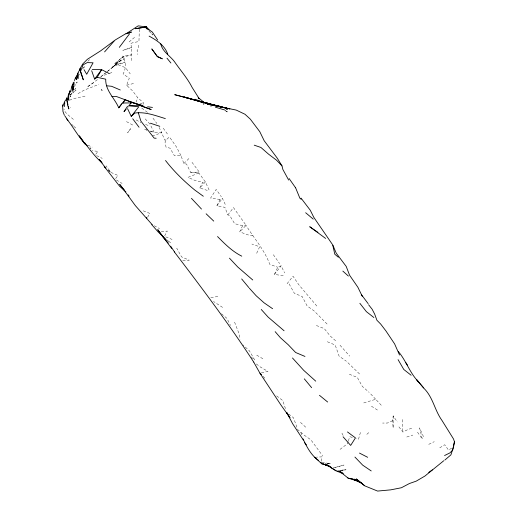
<?xml version="1.0" encoding="UTF-8"?>
<svg xmlns="http://www.w3.org/2000/svg" width="517" height="517" viewBox="0 0 517 517"><rect width="100%" height="100%" fill="white"/><g stroke="black" fill="none" stroke-linecap="round" stroke-linejoin="round"><path stroke-width="0.39" stroke-dasharray="2.58 1.94" d="M393.178 415.907L393.133 428.063L392.694 420.67L393.178 415.907L397.302 421.93M131.305 60.579L131.589 47.68M139.325 29.204L138.95 41.547L132.914 42.652L130.665 43.57L131.557 47.435L122.904 50.369L131.557 47.435M138.685 45.192L138.388 48.824L137.076 50.698L137.845 54.479M74.306 84.116L74.61 81.77M225.322 110.619L227.209 111.918L227.732 109.85L226.284 109.249M360.427 432.464L358.52 439.179L356.323 438.558M348.199 441.583L347.54 443.676L338.557 450.514M348.413 440.885L349.718 436.697L353.389 437.731M143.035 104.337L143.545 102.825L137.865 97.862L132.623 90.895L126.587 85.247L129.282 78.216L123.091 73.996C125.941 68.994 126.116 63.035 123.75 57.93M135.971 102.243L137.865 97.862M283.258 275.684L274.417 274.443L277.7 267.231L281.106 265.828L284.621 272.918M70.596 107.639L70.745 107.31M256.658 253.285L259.657 246.783L251.908 244.05M252.981 235.836L247.288 234.737L239.714 231.803L242.635 225.677L246.086 225.367C253.976 238.395 264.542 249.808 269.745 264.329L277.7 267.231M121.818 57.665L131.415 54.841L123.964 56.191L114.419 63.992L121.818 57.665L122.639 55.978M242.635 225.677L234.647 223.693L229.722 215.524L227.842 214.917L224.901 207.343L216.907 205.753L220.035 199.491L222.375 198.36L225.787 205.52M180.944 155.527L176.329 146.75L169.44 136.934L166.099 139.958L165.026 142.065L166.06 147.171L170.054 148.192L174.365 155.623L180.944 155.527L183.839 163.521L186.559 164.083L190.708 172.504L198.858 172.969L205.359 181.913L209.424 190.663M199.808 187.975L202.78 182.268L205.359 181.913L199.808 187.975L207.265 190.405M147.565 217.243L149.911 213.431L142.414 210.522M74.202 86.662L77.207 82.022L74.235 85.085M69.924 95.813L72.063 92.646M130.478 128.752L127.66 132.888L130.517 128.707M115.64 178.611L117.954 175.457L110.761 172.316L106.101 165.847M216.907 205.753L222.375 198.36M274.417 274.443L281.106 265.828M227.842 214.917L233.516 207.634L246.086 225.367L239.714 231.803M95.703 154.325L98.101 151.294L92.181 150.815M79.327 74.984L80.309 73.86M127.699 107.536L128.759 106.379M129.108 41.942L134.672 37.276M183.839 163.521L189.015 158.441M82.481 68.845L85.208 66.202L83.483 67.591M87.871 61.284L89.615 59.617M100.46 77.149L105.261 73.091M366.824 434.345L370.069 431.475M69.737 97.151L70.868 96.181L69.976 96.841M69.905 95.134L71.605 93.7M70.073 95.063L73.634 92.11M74.228 91.619L76.012 90.145L74.358 91.477M107.29 71.65L116.7 64.005M112.279 67.637L114.444 65.866L125.088 62.402L116.926 63.759L105.869 72.6M74.513 89.57L75.715 88.594L74.261 89.738M106.67 72.147L101.364 76.374M93.655 82.694L87.082 87.108L98.721 78.752M122.742 57.051L123.964 56.191M451.658 448.123L448.536 450.107L444.743 444.756L439.773 447.819M78.048 93.622L84.193 90.107L98.883 84.4M104.272 75.217L108.9 73.582M398.93 426.88L402.892 432.063L408.042 429.465L411.726 428.25M428.722 444.355L434.254 441.68M392.694 420.67L387.375 423.048L382.612 423.055M198.858 172.969L188.014 177.35L195.103 180.517L202.78 182.268M69.44 100.22L74.661 98.398L85.227 96.084M109.649 73.317L111.911 72.529M152.263 136.023L161.756 132.74L159.146 127.473M139.732 104.104L143.545 102.825M406.782 437.014L412.824 435.088M363.735 402.93L375.691 399.292L382.25 406.297M333.116 467.982L344.012 465.041L333.808 467.814M126.587 85.247L134.174 83.34L134.614 84.025M261.402 372.86L267.993 371.413L260.62 367.186L255.65 363.457M340.031 470.451L346.041 469.798L339.947 470.438M327.112 463.646L331.035 463.458L327.119 463.562M210.82 297.65L218.4 296.37M161.285 231.739L167.327 231.054L164.419 236.314L172.051 239.423M182.753 260.613L189.196 260.141L181.519 256.852L176.724 248.16M190.708 172.504L199.265 172.019L191.691 161.899M337.517 470.367L345.479 469.908M315.053 457.222L322.22 456.854L320.947 462.217L330.24 463.607M166.099 139.958L164.587 139.991L161.756 132.74L154.137 132.352L149.898 131.079M220.035 199.491L210.593 198.082L216.177 189.442L221.328 196.725M145.568 124.584L149.807 125.851M149.898 130.988L154.137 132.352L150.919 125.974M147.074 130.084L144.469 129.185L147.074 130.232M118.212 64.806L125.373 67.604L130.258 73.892M316.372 325.503L324.314 328.631L330.182 335.972L336.929 341.892M226.33 109.287L227.732 109.85M349.343 374.237L357.325 377.41L362.32 386.419L369.157 392.345M327.326 341.743L335.171 345.033L339.139 356.181L346.248 361.137M87.929 145.148L92.129 147.125M96.627 155.617L102.224 158.364M210.076 105.823L211.447 106.534M154.215 225.774L159.514 228.572M126.471 121.598L133.076 125.263M136.223 119.931L140.786 122.6M256.716 355.14L264.148 359.496M116.435 180L122.102 183.425M222.601 307.402L213.495 301.469M371.445 406.194L378.328 410.621M166.435 239.688L170.345 242.525L166.7 239.759M225.283 110.496L227.209 111.918M141.755 108.111L147.739 112.544M276.66 395.886L282.76 400.565L285.507 408.753M89.777 147.668L90.966 148.592L89.835 147.558M288.667 414.001L293.475 417.768L297.76 429.633L304.086 435.068L310.911 439.831L322.602 455.748M73.42 119.388L66.977 114.044L64.657 111.129L63.953 108.997M221.431 313.774L226.918 318.336L230.466 325.432M251.217 357.06L254.694 359.961L249.394 350.81L242.958 344.962M108.402 170.267L110.166 171.806M71.482 124.209L73.22 125.767M73.802 126.284L76.697 128.875M108.37 170.171L110.16 171.78M300.474 422.383L306.917 428.309M359.535 373.959L346.539 361.383M263.05 376.324L265.118 378.418M327.074 324.017L314.116 310.93L307.092 305.896L302.199 296.532L294.373 293.301L289.106 283.898L287.116 283.659L293.029 276.214L298.639 284.531L317.083 306.342M340.018 345.214L349.673 356.11M148.967 31.046L152.657 35.007L150.531 31.847M370.76 393.993L375.691 399.292M145.238 118.91L150.434 124.629M153.006 118.206L156.89 123.492M163.269 128.21L168.09 134.95M273.338 254.713L279.626 263.586M417.529 432.167L422.363 439.192L419.604 427.908L423.656 437.078M341.924 433.149L343.424 435.96M234.576 322.13L238.873 333.291L239.978 339.32M300.855 432.386L302.083 436.018M402.181 419.539L402.892 432.063M116.415 63.862L112.622 66.984L121.004 60.243L124.222 58.692L115.394 63.908L121.004 60.243L116.415 63.862M204.002 104.608L203.039 103.439L204.002 104.608"/><path stroke-width="0.78" d="M78.19 78.558L78.319 74.377M73.207 86.158L73.078 90.132L73.388 82.209L72.212 87.767L73.194 92.724M64.399 106.592L64.787 102.786M78.326 73.02L75.424 77.97L76.606 79.56L77.576 73.595L80.439 68.47M423.662 387.944L416.805 379.879L424.173 388.558C433.117 397.567 434.687 410.382 441.957 420.418L453.512 438.972L454.456 441.712L453.532 446.934L450.902 454.87L444.807 460.091M454.456 441.712L452.666 450.087L449.913 452.905L444.575 455.535M70.073 91.884L68.49 94.43L67.359 99.613L66.506 98.01L67.727 105.455L68.832 108.945L68.334 106.605M76.606 79.56L77.757 75.198M69.995 90.469L68.49 95.593L69.181 94.191M157.511 56.754L151.875 49.018L157.511 56.754L162.344 58.841L157.601 56.489M62.958 106.172L64.631 101.494L66.396 99.174M74.403 80.587L75.424 77.97M91.664 70.719L94.63 79.069L97.202 77.35L101.623 69.653L109.43 73.653M97.202 77.35L105.739 79.179C105.222 90.423 114.671 98.178 118.768 107.827L121.844 103.49L123.149 102.999L125.088 99.755L132.552 102.502M73.763 83.088L71.63 86.397L70.758 91.961L69.659 91.658M127.531 106.276L123.99 111.594L126.109 109.274M119.291 47.37L129.599 33.721M127.544 108.609L131.24 116.377L138.789 106.754L128.979 105.739L131.673 102.049L151.19 109.559L141.018 105.998M94.63 79.069L101.623 69.653L92.252 69.517M118.768 107.827L121.682 104.104M122.658 102.864L125.088 99.755L133.922 103.193L143.041 105.746L133.296 102.773M104.589 51.894L114.076 41.153M131.24 116.377L134.853 113.029C145.329 111.569 155.488 115.634 165.35 118.587M443.767 460.737L424.929 476.041L416.224 481.14L409.451 483.505L401.412 487.744L390.762 489.851L377.591 491.072L364.647 485.818L356.323 478.936L364.22 485.373M428.709 472.428L432.341 469.888M149.077 30.018L146.647 26.968L138.213 25.85L125.993 33.812L131.467 32.035L125.586 33.818L115.575 39.764L100.737 50.776L87.399 59.287L82.849 63.849L79.76 69.032L83.282 79.76L79.76 69.032L80.943 70.525L83.114 64.819L87.199 62.602L93.079 62.803L86.694 74.254L84.045 69.679M123.149 102.999L131.932 102.896M128.979 105.739L140.876 105.617M111.911 96.427L116.235 96.44L125.088 99.755M337.95 471.536L340.031 471.556L342.823 473.081M156.153 138.265L154.15 138.117L140.915 121.159L138.285 112.674M106.347 85.744L111.594 86.281L120.274 89.99M147.616 106.786L152.476 107.407M351.282 478.703L348.199 478.199L340.031 471.556M202.354 102.288L207.382 103.174L218.213 106.185M227.726 108.447L229.865 108.874L227.823 108.415M203.207 102.269L207.382 103.174L202.166 102.179L184.026 96.989L193.158 99.503M327.888 465.403L321.639 463.717L314.75 457.286M211.001 104.46L220.488 106.87M202.703 102.379L206.18 103.174M219.518 106.231L210.4 104.124L218.18 106.205M219.04 106.276L209.398 104.066L218.613 106.231L221.418 107.342M227.131 108.266L217.793 105.959L226.918 108.324M192.473 99.432L174.714 94.676L226.957 108.324L207.233 104.117L236.224 110.082L244.961 114.238L250.312 119.143L259.793 131.699L264.206 140.773L277.37 158.312L281.991 165.905L282.889 169.505L288.667 180.071M327.817 465.429L321.639 463.717L320.947 462.217M206.852 103.361L209.54 104.13M184.879 97.215L201.624 102.075M193.209 99.652L197.63 100.964M199.103 101.403L201.313 102.056M215.376 107.193L224.766 109.992M358.3 481.178L348.199 478.199L347.624 477.643M150.363 123.208L159.792 126.322M254.228 145.174L260.911 147.455L268.582 154.169L276.537 160.205L281.991 165.905M195.006 99.225L205.501 103.18M357.57 480.816L351.728 478.768L361.532 482.981L353.925 479.104L362.327 483.608M323.332 464.085L329.872 466.405M329.911 466.405L323.487 464.085L330.893 467.084M343.378 473.805L336.14 470.845L325.219 463.962L328.812 465.791M304.978 356.446L295.634 352.497L288.247 344.761L280.317 337.633L275.154 331.662M83.353 141.341L79.263 135.835L84.426 143.506L85.828 144.159M359.483 453.086L367.677 457.306M149.109 36.119C156.825 40.287 164.684 45.457 167.76 54.136M241.775 256.167C232.327 251.469 224.85 243.985 217.541 236.553M330.964 467.646L336.14 470.845M371.225 470.942L362.695 465.151L354.927 457.06M317.942 232.372L309.709 226.711L325.639 238.434M272.601 308.701L264.116 302.852L256.186 295.782L249.317 288.163M203.317 196.247L194.915 190.153C184.142 181.299 174.074 171.541 165.518 160.503M318.511 460.414C311.182 455.361 306.736 446.85 303.065 438.92M347.482 431.947L355.457 437.893L350.662 445.421L343.088 436.781M151.785 224.695L158.267 232.081L165.485 238.835M84.426 143.506L87.399 145.82M373.875 317.528L366.372 311.635L359.871 303.305M411.144 375.258L403.79 369.474L398.071 359.645M102.153 162.933C95.18 157.071 89.9 149.439 84.187 142.395L85.318 143.429M204.183 102.437L198.205 97.597L199.168 98.76M252.748 279.981L237.671 266.927L229.464 258.164M319.461 395.305L327.655 402.026M305.657 212.739L313.237 219.111M284.085 330.77L268.136 317.108L261.234 309.463M125.87 191.878L119.647 186.288L104.188 166.409L105.979 168.019M338.37 257.253L334.796 254.209L332.819 245.42M315.745 381.165L303.718 370.346L292.467 357.977M301.14 199.271L299.866 198.173L295.627 187.845M105.449 167.708L99.193 159.54L101.235 161.763M342.842 271.089L348.38 276.065M152.231 224.727L135.344 205.604L125.457 192.091M206.115 213.786L213.741 221.114M253.789 362.055L253.563 361.829C228.934 323.939 201.74 287.84 174.352 251.915M201.488 209.062L191.439 198.347M253.757 362.178L259.941 373.177L261.492 374.754M147.384 29.346L145.277 27.084L135.221 28.713L146.647 26.968L145.277 27.084L152.379 32.112L157.659 40.022M168.329 243.093L163.172 237.322L157.75 229.658L163.663 237.452M64.903 115.976L67.927 120.358M241.678 278.96L248.813 287.568M304.313 378.845L311.635 387.685M304.565 442.675L306.413 444.911M124.332 190.01L119.711 184.414L124.933 191.368M418.098 381.384C409.658 372.686 406.188 360.75 398.329 351.541M166.985 58.195L170.888 62.996M146.324 217.586L146.854 218.239M199.045 98.456L192.078 87.347C187.613 78.59 181.189 71.178 175.541 63.21C171.172 56.211 162.629 52.398 160.761 43.861M301.023 198.108L310.252 210.199L313.838 217.398L332.864 245.123L336.192 253.11L346.228 266.449L349.557 275.18L357.867 287.232L362.327 296.422M368.576 304.713L372.124 309.218L374.657 314.077L376.906 320.243L380.738 324.133L385.915 330.919L394.613 343.895L399.525 355.017M128.164 194.883L129.082 196.085M171.715 248.464L163.204 237.129M361.383 294.619L368.123 303.621M132.72 118.774L139.047 127.247M84.258 142.563L85.169 143.791C77.886 136.223 73.168 126.73 66.493 118.664M289.106 178.539L295.588 187.787M170.649 246.176L174.513 251.947M405.58 362.352L407.428 365.125M259.941 373.177L280.828 404.863L290.005 417.768L288.027 414.595M303.35 440.045L292.648 423.772L286.838 412.695L287.523 414.363L287.013 413.102M101.397 89.506L102.049 90.546M64.379 115.265L62.99 111.607L62.544 104.731M66.506 98.01L67.998 105.041M68.677 98.437L68.761 100.201L68.49 94.43"/></g></svg>
